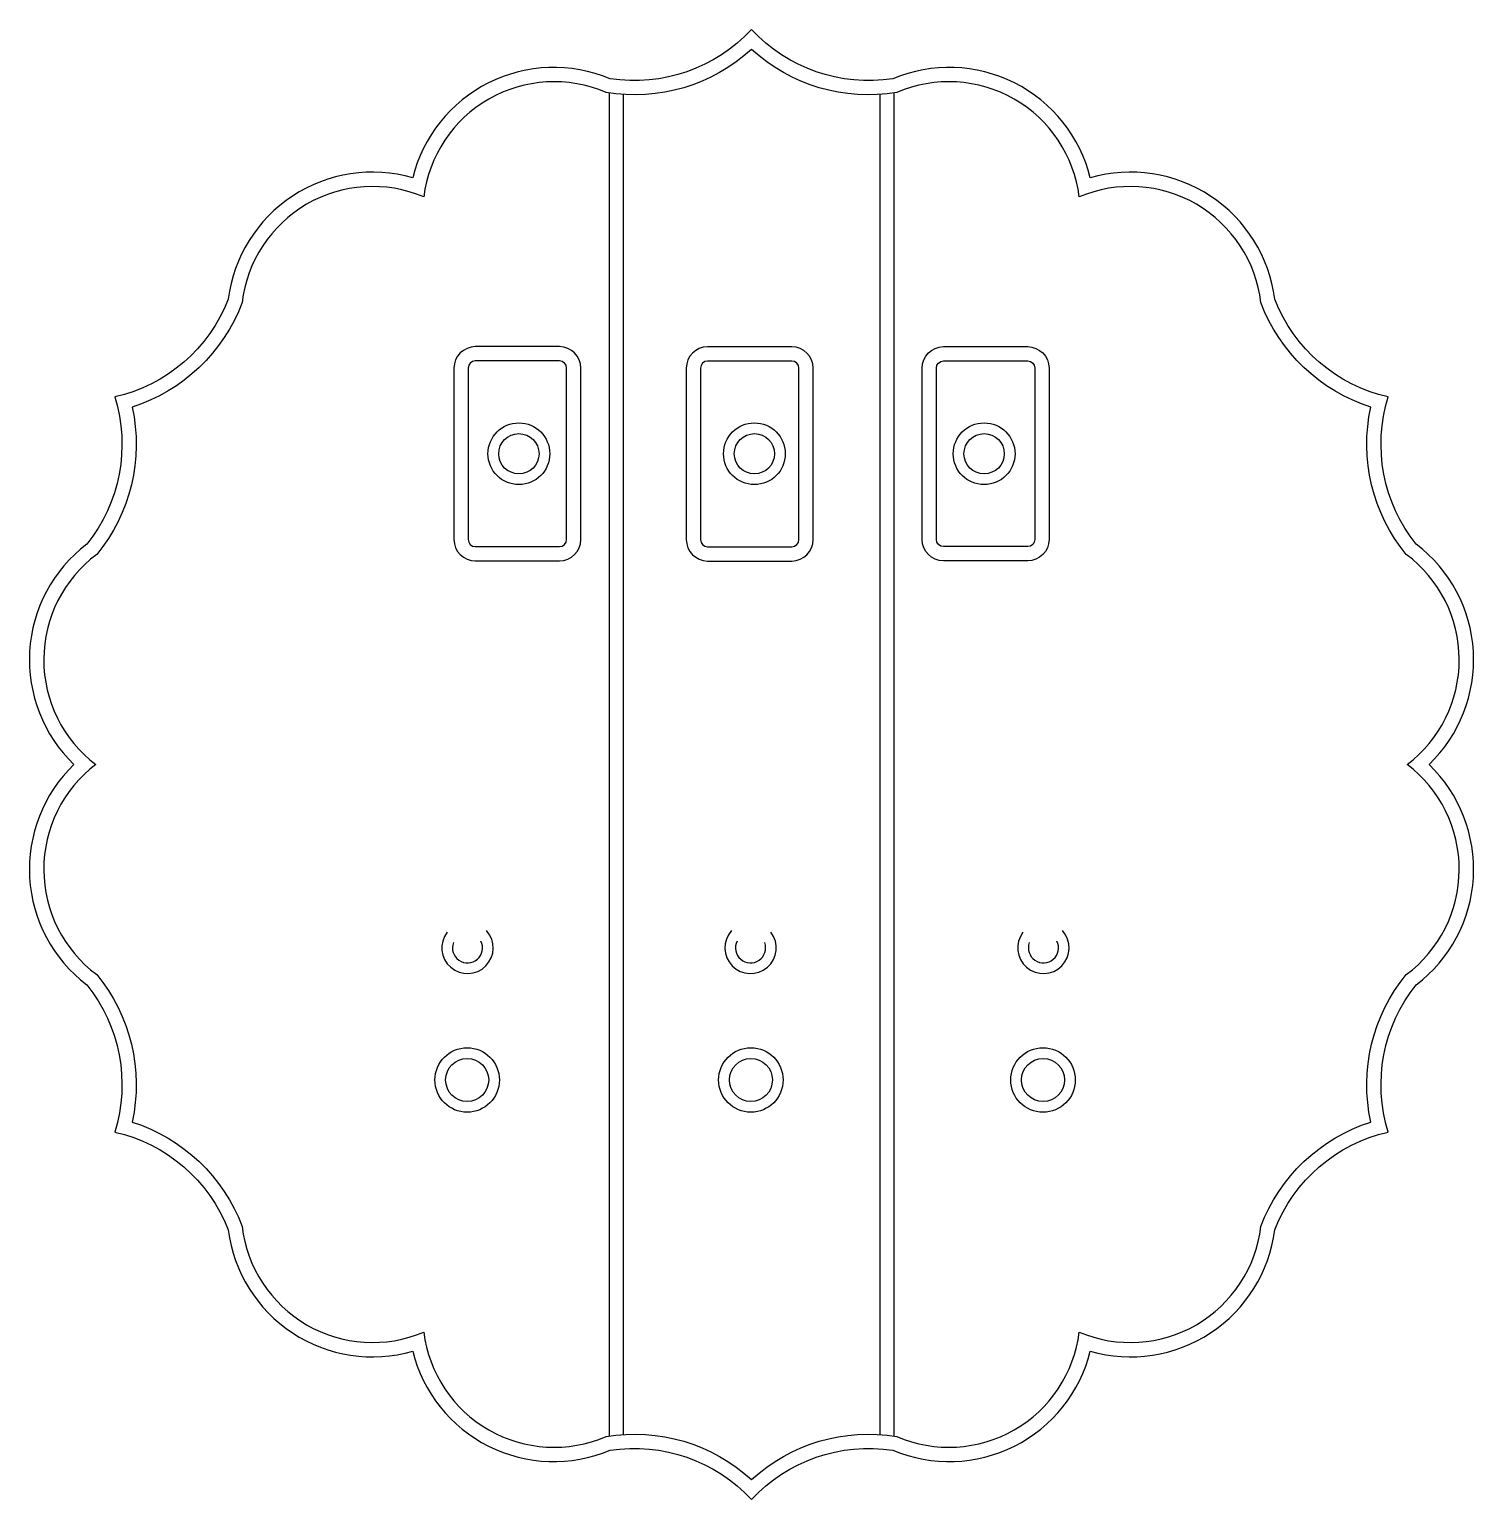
# Model space of a CAD drawing. Header units: metres. Extents: x 326 to 539, y 153 to 370.
import ezdxf

# ---------------------------------------------------------------- set-up
doc = ezdxf.new("R2010")
doc.units = ezdxf.units.M
doc.layers.add('3', color=3, linetype='Continuous')
doc.layers.add('4', color=4, linetype='Continuous')

msp = doc.modelspace()

# ---------------------------------------------------------------- linework, layer by layer
at = {"layer": '3'}
for p, q in [((411.92, 360.85), (411.92, 162.85)), ((414.02, 360.63), (414.02, 163.07)), ((451.82, 360.63), (451.82, 163.07)), ((453.92, 360.85), (453.92, 162.85))]:
    msp.add_line(p, q, dxfattribs=at)
for points in [[(529.55, 261.85, 0.5), (529.44, 292.81, -0.23), (524.21, 314.55, -0.23), (508, 329.95, 0.5), (481.23, 345.53, 0.5), (454.36, 360.92, -0.23), (432.92, 367.26, -0.23), (411.48, 360.92, 0.5), (384.61, 345.53, 0.5), (357.84, 329.95, -0.23), (341.63, 314.55, -0.23), (336.4, 292.81, 0.5), (336.29, 261.85, 0.5), (336.4, 230.88, -0.23), (341.63, 209.14, -0.23), (357.84, 193.74, 0.5), (384.61, 178.17, 0.5), (411.48, 162.78, -0.23), (432.92, 156.44, -0.23), (454.36, 162.78, 0.5), (481.23, 178.17, 0.5), (508, 193.74, -0.23), (524.21, 209.14, -0.23), (529.44, 230.88, 0.5)], [(392.21, 293.97), (404.62, 293.97, 0.41), (405.67, 295.02), (405.67, 320.3, 0.41), (404.62, 321.35), (392.21, 321.35, 0.41), (391.16, 320.3), (391.16, 295.02, 0.41)], [(426.45, 293.95), (438.86, 293.95, 0.41), (439.91, 295), (439.91, 320.28, 0.41), (438.86, 321.33), (426.45, 321.33, 0.41), (425.4, 320.28), (425.4, 295, 0.41)], [(473.63, 293.97), (461.22, 293.97, -0.41), (460.17, 295.02), (460.17, 320.3, -0.41), (461.22, 321.35), (473.63, 321.35, -0.41), (474.68, 320.3), (474.68, 295.02, -0.41)]]:
    msp.add_lwpolyline(points, format="xyb", close=True, dxfattribs=at)
for centre, radius in [((398.63, 307.66), 2.97), ((433.35, 307.66), 2.97), ((467.21, 307.66), 2.97), ((391.01, 215.34), 3.17), ((432.83, 215.34), 3.17), ((475.89, 215.34), 3.17)]:
    msp.add_circle(centre, radius, dxfattribs=at)
for centre, start, end in [((391.06, 234.82), 159.85, 26.46), ((432.78, 234.82), 153.54, 20.15), ((475.95, 234.82), 159.85, 26.46)]:
    msp.add_arc(centre, 2.22, start, end, dxfattribs=at)
at = {"layer": '4'}
for points in [[(532.79, 261.85, 0.46), (530.9, 294.34, -0.25), (526.77, 316.03, -0.25), (510.05, 330.46, 0.46), (482.86, 348.34, 0.46), (453.77, 362.95, -0.25), (432.92, 370.22, -0.25), (412.07, 362.95, 0.46), (382.98, 348.34, 0.46), (355.79, 330.46, -0.25), (339.07, 316.03, -0.25), (334.94, 294.34, 0.46), (333.05, 261.85, 0.46), (334.94, 229.36, -0.25), (339.07, 207.66, -0.25), (355.79, 193.24, 0.46), (382.98, 175.36, 0.46), (412.07, 160.75, -0.25), (432.92, 153.48, -0.25), (453.77, 160.75, 0.46), (482.86, 175.36, 0.46), (510.05, 193.24, -0.25), (526.77, 207.66, -0.25), (530.9, 229.36, 0.46)], [(392.21, 291.87), (404.62, 291.87, 0.41), (407.77, 295.02), (407.77, 320.3, 0.41), (404.62, 323.45), (392.21, 323.45, 0.41), (389.06, 320.3), (389.06, 295.02, 0.41)], [(426.45, 291.85), (438.86, 291.85, 0.41), (442.01, 295), (442.01, 320.28, 0.41), (438.86, 323.43), (426.45, 323.43, 0.41), (423.3, 320.28), (423.3, 295, 0.41)], [(473.63, 291.87), (461.22, 291.87, -0.41), (458.07, 295.02), (458.07, 320.3, -0.41), (461.22, 323.45), (473.63, 323.45, -0.41), (476.78, 320.3), (476.78, 295.02, -0.41)]]:
    msp.add_lwpolyline(points, format="xyb", close=True, dxfattribs=at)
for centre, radius in [((398.63, 307.66), 4.55), ((433.35, 307.66), 4.55), ((467.21, 307.66), 4.55), ((391.01, 215.34), 4.75), ((432.83, 215.34), 4.75), ((475.89, 215.34), 4.75)]:
    msp.add_circle(centre, radius, dxfattribs=at)
for centre, start, end in [((391.06, 234.82), 142.67, 41.96), ((432.78, 234.82), 138.04, 37.33), ((475.95, 234.82), 142.67, 41.96)]:
    msp.add_arc(centre, 3.79, start, end, dxfattribs=at)

doc.saveas('drawing.dxf')
